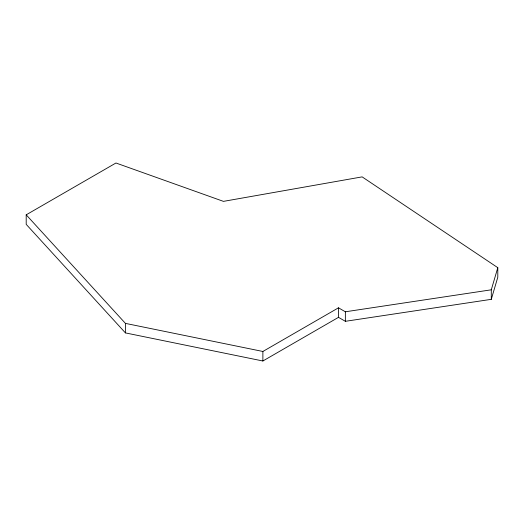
<?xml version="1.0" encoding="UTF-8"?>
<svg xmlns="http://www.w3.org/2000/svg" width="524" height="524" viewBox="0 0 524 524"><rect width="100%" height="100%" fill="white"/><g stroke="black" fill="none" stroke-linecap="round" stroke-linejoin="round"><path stroke-width="0.79" d="M491.289 299.335L491.289 289.805L497.8 267.679L362.136 176.876L223.447 201.367L115.955 163.003L26.2 214.827L26.2 224.351L125.426 332.904L262.878 360.997L338.491 317.341L345.362 321.31L491.289 299.335L497.8 277.203L497.8 267.679M26.2 214.827L125.426 323.38L262.878 351.473L338.491 307.817L345.362 311.787L491.289 289.805M345.362 311.787L345.362 321.31M338.491 307.817L338.491 317.341M262.878 351.473L262.878 360.997M125.426 323.38L125.426 332.904"/></g></svg>
